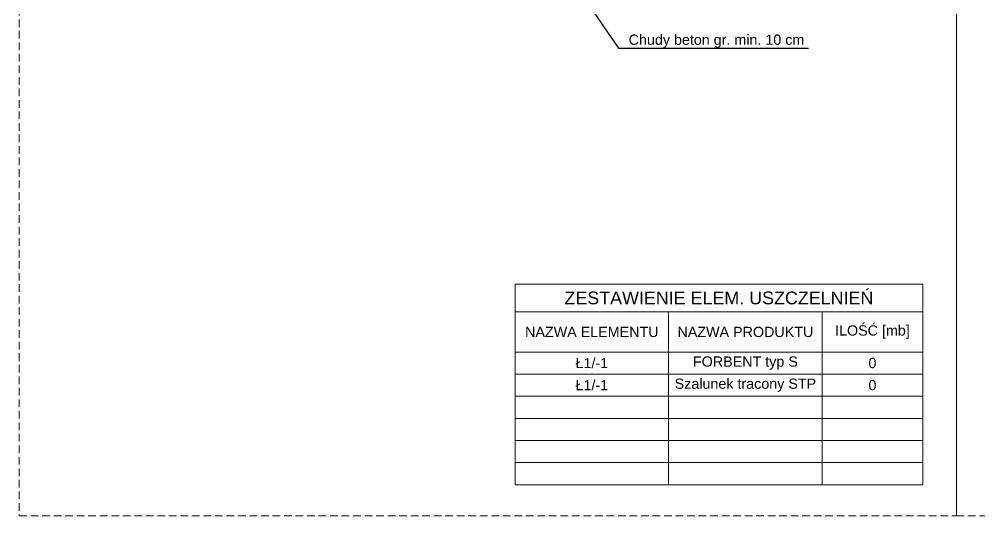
# Model space of a CAD drawing. Header units: millimetres. Extents: x 647 to 146539, y -131215 to 59.
# Drawn here: x 105183 to 106121, y -12982 to -12497 of the extents above; entities that cross this region are included whole.
import ezdxf
from ezdxf import colors
from ezdxf.entities.mleader import LeaderData, LeaderLine
from ezdxf.math import Vec2, Vec3

# ---------------------------------------------------------------- set-up
doc = ezdxf.new("R2010")
doc.units = ezdxf.units.MM
doc.linetypes.add('DASHED', pattern=[0.75, 0.5, -0.25])
for name, color, linetype, lineweight in [('G-Cienka', 4, 'Continuous', 9), ('G-Kreskowanie', 9, 'Continuous', 5), ('G-Opisy', 2, 'Continuous', 18), ('G-Przerywana', 8, 'DASHED', 15)]:
    doc.layers.add(name, color=color, linetype=linetype, lineweight=lineweight)
doc.styles.add('Arial-GG', font='arial.ttf')

msp = doc.modelspace()

# ---------------------------------------------------------------- linework, layer by layer
at = {"layer": 'G-Kreskowanie', "ltscale": 2}
for points in [[(105667.27, -12755.42), (106065.48, -12755.42), (106065.48, -12951.41), (105667.27, -12951.41)], [(105667.27, -12782.62), (106065.48, -12782.62), (106065.48, -12755.42), (105667.27, -12755.42)], [(105667.27, -12782.62), (105817.27, -12782.62), (105817.27, -12821.81), (105667.27, -12821.81)], [(105817.27, -12782.62), (105967.27, -12782.62), (105967.27, -12821.81), (105817.27, -12821.81)], [(105967.27, -12782.62), (106065.48, -12782.62), (106065.48, -12821.81), (105967.27, -12821.81)], [(105667.27, -12821.81), (105817.27, -12821.81), (105817.27, -12843.41), (105667.27, -12843.41)], [(105817.27, -12821.81), (105967.27, -12821.81), (105967.27, -12843.41), (105817.27, -12843.41)], [(105967.27, -12821.81), (106065.48, -12821.81), (106065.48, -12843.41), (105967.27, -12843.41)], [(105667.27, -12843.41), (105817.27, -12843.41), (105817.27, -12865.01), (105667.27, -12865.01)], [(105817.27, -12843.41), (105967.27, -12843.41), (105967.27, -12865.01), (105817.27, -12865.01)], [(105967.27, -12843.41), (106065.48, -12843.41), (106065.48, -12865.01), (105967.27, -12865.01)], [(105667.27, -12865.01), (105817.27, -12865.01), (105817.27, -12886.61), (105667.27, -12886.61)], [(105817.27, -12865.01), (105967.27, -12865.01), (105967.27, -12886.61), (105817.27, -12886.61)], [(105967.27, -12865.01), (106065.48, -12865.01), (106065.48, -12886.61), (105967.27, -12886.61)], [(105667.27, -12886.61), (105817.27, -12886.61), (105817.27, -12908.21), (105667.27, -12908.21)], [(105817.27, -12886.61), (105967.27, -12886.61), (105967.27, -12908.21), (105817.27, -12908.21)], [(105967.27, -12886.61), (106065.48, -12886.61), (106065.48, -12908.21), (105967.27, -12908.21)], [(105667.27, -12908.21), (105817.27, -12908.21), (105817.27, -12929.81), (105667.27, -12929.81)], [(105817.27, -12908.21), (105967.27, -12908.21), (105967.27, -12929.81), (105817.27, -12929.81)], [(105967.27, -12908.21), (106065.48, -12908.21), (106065.48, -12929.81), (105967.27, -12929.81)], [(105667.27, -12929.81), (105817.27, -12929.81), (105817.27, -12951.41), (105667.27, -12951.41)], [(105817.27, -12929.81), (105967.27, -12929.81), (105967.27, -12951.41), (105817.27, -12951.41)], [(105967.27, -12929.81), (106065.48, -12929.81), (106065.48, -12951.41), (105967.27, -12951.41)]]:
    msp.add_lwpolyline(points, close=True, dxfattribs=at)
at = {"layer": 'G-Przerywana', "ltscale": 15}
for points in [[(106098.39, -11596.81), (105182.85, -11596.81), (105182.85, -12981.81), (106098.39, -12981.81)], [(106984.46, -11596.81), (106098.39, -11596.81), (106098.39, -12981.81), (106984.46, -12981.81)]]:
    msp.add_lwpolyline(points, close=True, dxfattribs=at)

# ---------------------------------------------------------------- texts
at = {"layer": 'G-Opisy', "attachment_point": 5, "style": 'Arial-GG'}
for s, insert, char_height, width in [('ZESTAWIENIE ELEM. USZCZELNIEŃ', (105866.38, -12769.02), 12.5, 398.2045), ('{\\fArial|b0|i0|c0|p34;NAZWA ELEMENTU}', (105742.27, -12802.21), 10, 150), ('{\\fArial|b0|i0|c0|p34;NAZWA PRODUKTU}', (105892.27, -12802.21), 10, 150), ('{\\fArial|b0|i0|c0|p34;ILOŚĆ [mb]}', (106016.38, -12802.21), 10, 98.2045), ('{\\fArial|b0|i0|c0|p34;Ł1/-1}', (105742.27, -12832.61), 10, 150), ('{\\fArial|b0|i0|c0|p34;\\C2;FORBENT typ S}', (105892.27, -12832.61), 10, 150), ('{\\fArial|b0|i0|c0|p34;0}', (106016.38, -12832.61), 10, 98.2045), ('{\\fArial|b0|i0|c0|p34;Ł1/-1}', (105742.27, -12854.21), 10, 150), ('{\\fArial|b0|i0|c0|p34;\\C2;Szalunek tracony STP}', (105892.27, -12854.21), 10, 150), ('{\\fArial|b0|i0|c0|p34;0}', (106016.38, -12854.21), 10, 98.2045)]:
    msp.add_mtext(s, dxfattribs=dict(at, insert=insert, char_height=char_height, width=width))

# ---------------------------------------------------------------- leaders
at = {"layer": 'G-Cienka', "ltscale": 0.8}
ml = msp.add_multileader_mtext('Standard', dxfattribs=at)
ml.set_content('{\\fArial|b0|i0|c0|p34;Chudy beton gr. min. 10 cm}', color=2, style='Arial-GG')
ml.set_leader_properties(color=4)
ml.build(insert=Vec2(0, 0))
ml.multileader.update_dxf_attribs({"text_left_attachment_type": 5, "text_right_attachment_type": 5, "dogleg_length": 10, "arrow_head_size": 20})
ctx = ml.context
ctx.base_point, ctx.char_height, ctx.arrow_head_size, ctx.landing_gap_size, ctx.plane_origin = Vec3(105773.24, -12524.92), 10, 20, 5, Vec3(104442.34, -12487.68)
ctx.left_attachment, ctx.right_attachment = 5, 5
notes = []
notes.append((ctx, [(0, (1, 1, 0), (105768.24, -12524.92), (1, 0), 5, [(0, [(105667.13, -12376.51)], 0, [])])]))
ctx.mtext.insert, ctx.mtext.defined_height, ctx.mtext.line_spacing_style, ctx.mtext.flow_direction = Vec3(105778.24, -12511.59), 60, 2, 5
for ctx, leaders in notes:
    for number, flags, end, landing, length, lines in leaders:
        leader = LeaderData()
        leader.index, (leader.has_last_leader_line, leader.has_dogleg_vector, leader.attachment_direction) = number, flags
        leader.last_leader_point, leader.dogleg_vector, leader.dogleg_length = Vec3(end), Vec3(landing), length
        for number, points, colour, breaks in lines:
            line = LeaderLine()
            line.index, line.vertices, line.color, line.breaks = number, Vec3.list(points), colors.encode_raw_color(colour), breaks
            leader.lines.append(line)
        ctx.leaders.append(leader)

doc.saveas('drawing.dxf')
